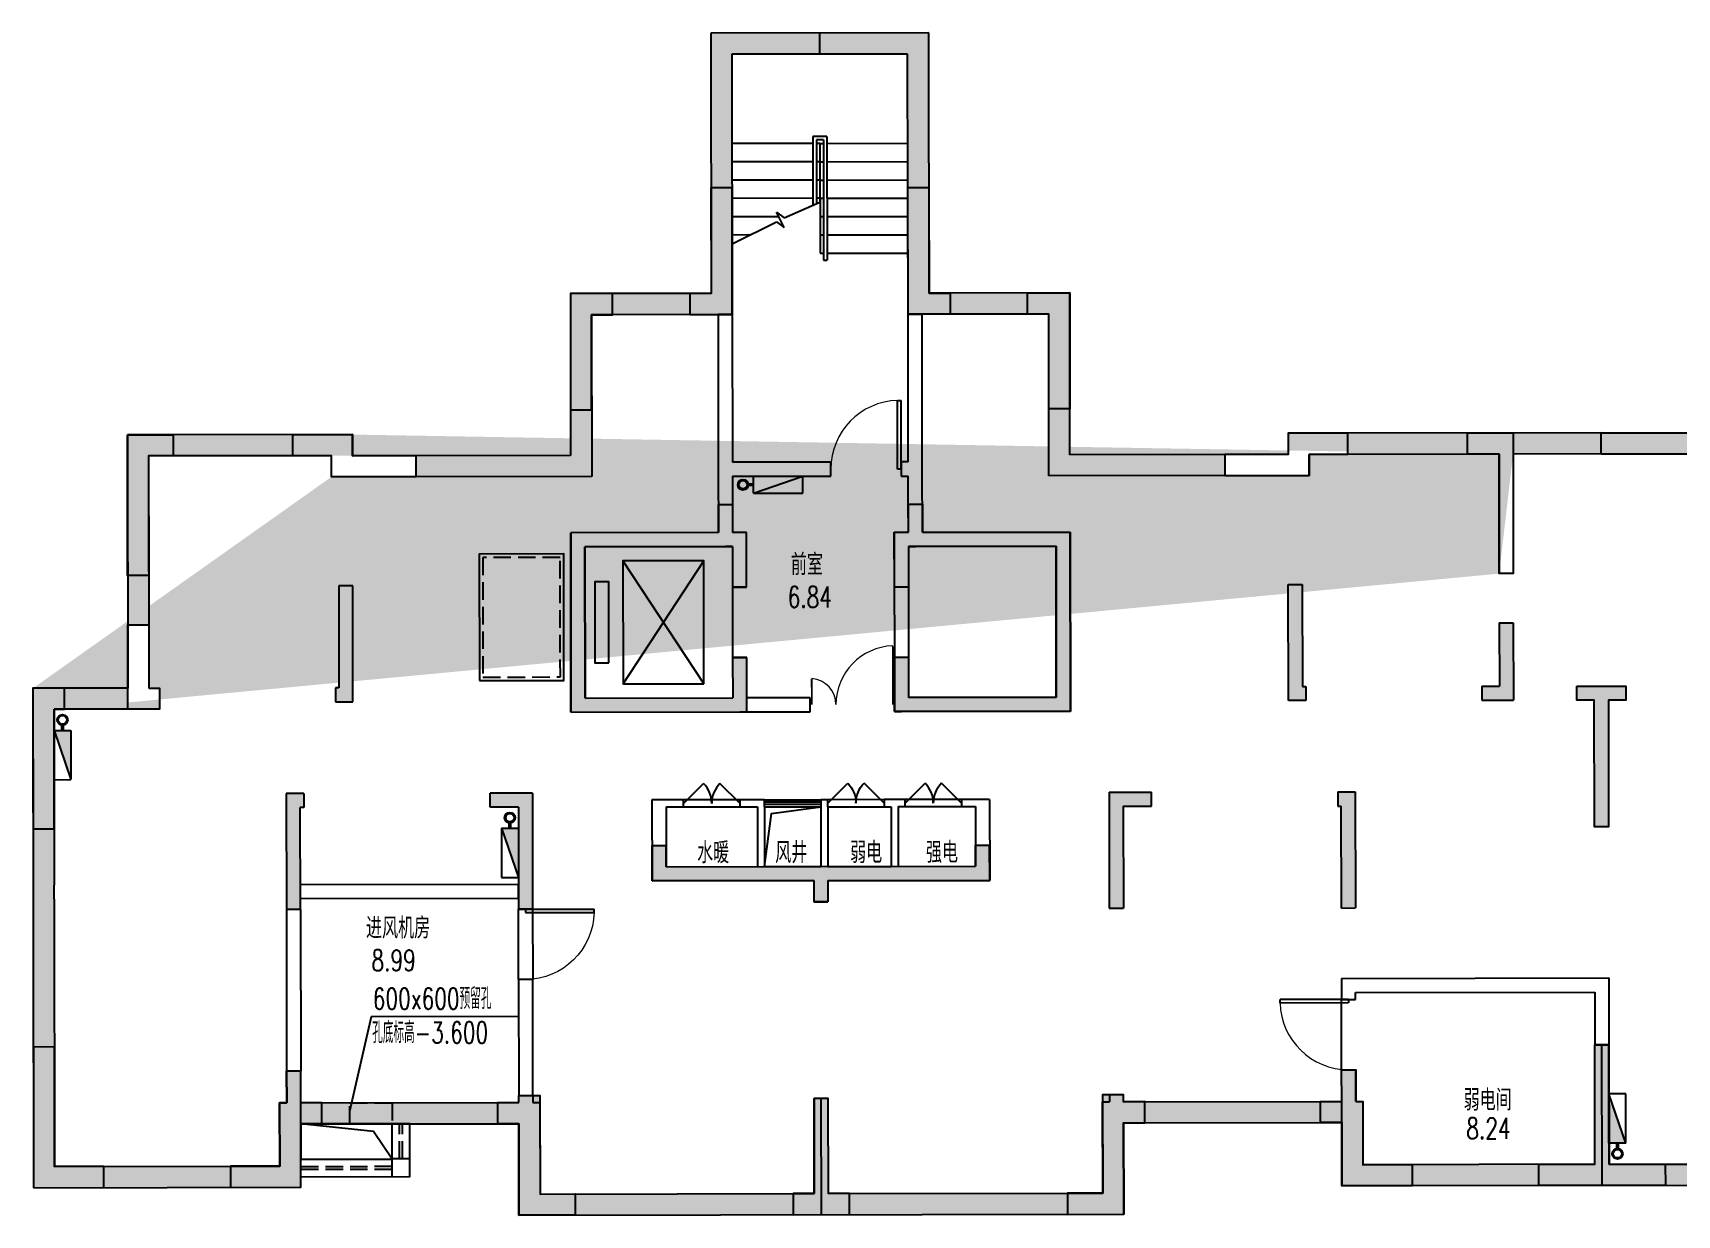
# Model space of a CAD drawing. Extents: x 791398 to 2325386, y -987887 to -518217.
# Drawn here: x 1466601 to 1489978, y -883767 to -866959 of the extents above; entities that cross this region are included whole.
import ezdxf

# ---------------------------------------------------------------- set-up
doc = ezdxf.new("R2010")
doc.units = 0
doc.header["$LTSCALE"] = 1000
doc.header["$MEASUREMENT"] = 0
doc.linetypes.add('BORDER', pattern=[1.75, 0.5, -0.25, 0.5, -0.25, 0, -0.25])
doc.linetypes.add('DASH', pattern=[0.35, 0.25, -0.1])
for name, color, linetype in [('JPS-X', 1, 'BORDER'), ('JPS-XHS', 7, 'Continuous'), ('LVTRY', 6, 'Continuous'), ('PUB_DIM', 3, 'Continuous'), ('solid', 253, 'Continuous'), ('SPACE', 7, 'Continuous'), ('STAIR', 9, 'Continuous'), ('TEXT', 7, 'Continuous'), ('WALL', 8, 'Continuous'), ('wall-jg', 1, 'Continuous'), ('WINDOW', 8, 'Continuous')]:
    doc.layers.add(name, color=color, linetype=linetype)
doc.styles.add('_TCH_SPACE', font='SIMPLEX', dxfattribs={"bigfont": 'GBCBIG'})
doc.styles.add('TEXT', font='tjromans.shx', dxfattribs={"width": 0.8, "height": 400, "bigfont": 'tjhztxt.shx'})

# ---------------------------------------------------------------- blocks, each defined once
blk = doc.blocks.new('DXHS')
at = {"layer": 'JPS-XHS'}
blk.add_hatch(color=256, dxfattribs=at).paths.add_polyline_path([(-350, 240), (-350, 0), (350, 0)])
at = {"layer": 'JPS-XHS', "linetype": 'Continuous'}
for p, q in [((-350, 240), (-350, 0)), ((-350, 240), (350, 240)), ((350, 240), (350, 0)), ((-350, 0), (350, 0))]:
    blk.add_line(p, q, dxfattribs=at)
at = {"layer": 'JPS-XHS'}
blk.add_line((-350, 240), (350, 0), dxfattribs=at)
blk = doc.blocks.new('FF')
at = {"linetype": 'Continuous'}
for radius in [75, 60]:
    blk.add_circle((0, 0), radius, dxfattribs=at)
blk = doc.blocks.new('$DorLib2D$00000001')
for p, q in [((0.45, 0.975), (0.5, 0.975)), ((0.45, 0), (0.45, 0.975)), ((0.5, 0), (0.5, 0.975)), ((0.5, 0), (0.45, 0))]:
    blk.add_line(p, q)
at = {"lineweight": 13}
blk.add_arc((0.475, 0), 0.975, 91.4693, 180, dxfattribs=at)
blk = doc.blocks.new('$DorLib2D$00000025')
at = {"const_width": 0.02}
for points in [[(0.481, -0.001), (0.481, 0.691)], [(-0.481, 0.001), (-0.481, 0.308)]]:
    blk.add_lwpolyline(points, dxfattribs=at)
at = {"lineweight": 13}
for centre, radius, start, end in [((0.505, -0.002), 0.699, 91.9397, 179.7238), ((-0.501, 0.003), 0.307, 359.7899, 85.7508)]:
    blk.add_arc(centre, radius, start, end, dxfattribs=at)
blk = doc.blocks.new('$DorLib2D$00000116')
at = {"color": 0}
for p, q in [((-0.5, 0), (-0.146, 0.354)), ((0.5, 0), (0.146, 0.354))]:
    blk.add_line(p, q, dxfattribs=at)
for centre, start, end in [((-0.5, 0), 0, 45), ((0.5, 0), 135, 180)]:
    blk.add_arc(centre, 0.5, start, end, dxfattribs=at)
blk = doc.blocks.new('$WINLIB2D$00000001')
for p, q in [((-0.5, 0.5), (0.5, 0.5)), ((-0.5, 0.5), (-0.5, -0.5)), ((0.5, -0.5), (0.5, 0.5)), ((0.5, 0.167), (-0.5, 0.167)), ((0.5, -0.167), (-0.5, -0.167)), ((-0.5, -0.5), (0.5, -0.5))]:
    blk.add_line(p, q)

msp = doc.modelspace()

# ---------------------------------------------------------------- hatches: boundary and pattern name
at = {"layer": 'solid'}
h = msp.add_hatch(color=256, dxfattribs=at)
h.paths.add_polyline_path([(1476238, -866963), (1476241, -869163), (1476541, -869163), (1476538, -867263), (1477788, -867261), (1477788, -866961)])
h.paths.add_polyline_path([(1479338, -866959), (1477788, -866961), (1477788, -867261), (1479038, -867259), (1479041, -869159), (1479341, -869159)])
h = msp.add_hatch(color=256, dxfattribs=at)
h.paths.add_polyline_path([(1467946, -872675), (1468596, -872674), (1468596, -872974), (1468246, -872974), (1468248, -874674), (1467948, -874675)])
h.paths.add_polyline_path([(1468251, -876274), (1468401, -876274), (1468401, -876574), (1467951, -876575), (1467949, -875375), (1468249, -875374)], flags=17)
h.paths.add_polyline_path([(1472046, -872969), (1472046, -873269), (1470846, -873271), (1470846, -872971), (1470296, -872972), (1470296, -872672), (1471146, -872670), (1471146, -872970)])
h.paths.add_polyline_path([(1479643, -870958), (1479043, -870959), (1479041, -869359), (1479041, -869359), (1479041, -869159), (1479341, -869159), (1479343, -870659), (1479643, -870658)])
h.paths.add_polyline_path([(1480743, -870657), (1481343, -870656), (1481345, -872306), (1481045, -872306), (1481043, -870956), (1480743, -870957)])
h.paths.add_polyline_path([(1475943, -870964), (1476543, -870963), (1476541, -869363), (1476541, -869363), (1476541, -869163), (1476241, -869163), (1476243, -870663), (1475943, -870664)])
h.paths.add_polyline_path([(1474843, -870665), (1474243, -870666), (1474245, -872316), (1474545, -872316), (1474543, -870966), (1474843, -870965)])
h.paths.add_polyline_path([(1483546, -872953), (1483546, -873253), (1484746, -873251), (1484746, -872951), (1485296, -872950), (1485296, -872650), (1484446, -872652), (1484446, -872952)])
h.paths.add_polyline_path([(1487646, -872647), (1487648, -874647), (1487448, -874647), (1487446, -872947), (1486996, -872948), (1486996, -872648)])
edge = h.paths.add_edge_path()
edge.add_line((1470846, -873271), (1470846, -872971))
edge.add_line((1471146, -872970), (1471146, -872670))
edge.add_line((1487446, -872947), (1487448, -874647))
edge.add_line((1487646, -872947), (1487648, -874647))
edge.add_line((1487648, -874647), (1487448, -874647))
edge.add_line((1466901, -876577), (1466904, -878276))
edge.add_line((1466904, -878276), (1466604, -878277))
edge.add_line((1466604, -878277), (1466601, -876277))
h = msp.add_hatch(color=256, dxfattribs=at)
h.paths.add_polyline_path([(1468596, -872674), (1468596, -872974), (1470296, -872972), (1470296, -872672)])
h.paths.add_polyline_path([(1474546, -873266), (1474545, -872316), (1474245, -872316), (1474246, -872966), (1472046, -872969), (1472046, -873269)])
h.paths.add_polyline_path([(1475943, -870964), (1475943, -870664), (1474843, -870665), (1474843, -870965)])
h = msp.add_hatch(color=256, dxfattribs=at)
h.paths.add_polyline_path([(1479643, -870658), (1479643, -870958), (1480743, -870957), (1480743, -870657)])
h.paths.add_polyline_path([(1483546, -873253), (1483546, -872953), (1481346, -872956), (1481345, -872306), (1481045, -872306), (1481046, -873256)])
h.paths.add_polyline_path([(1485296, -872650), (1485296, -872950), (1486996, -872948), (1486996, -872648)])
h.paths.add_polyline_path([(1487646, -872647), (1487646, -872947), (1488896, -872945), (1488896, -872645)])
h = msp.add_hatch(color=256, dxfattribs=at)
h.paths.add_polyline_path([(1490146, -872944), (1490146, -872644), (1488896, -872645), (1488896, -872945)])
h.paths.add_polyline_path([(1492496, -872940), (1492496, -872640), (1490796, -872643), (1490796, -872943)])
h.paths.add_polyline_path([(1496746, -873234), (1496745, -872284), (1496445, -872285), (1496446, -872935), (1494246, -872938), (1494246, -873238)])
h.paths.add_polyline_path([(1497043, -870634), (1497043, -870934), (1498143, -870932), (1498143, -870632)])
h = msp.add_hatch(color=256, dxfattribs=at)
h.paths.add_polyline_path([(1474248, -874066), (1474251, -876616), (1476751, -876612), (1476750, -875837), (1476550, -875838), (1476551, -876413), (1474451, -876416), (1474448, -874266), (1476548, -874263), (1476549, -874838), (1476749, -874837), (1476748, -874062), (1476548, -874063), (1476547, -873663), (1476347, -873663), (1476348, -874063)])
h.paths.add_polyline_path([(1479047, -873659), (1479048, -874059), (1478848, -874059), (1478849, -874834), (1479049, -874834), (1479048, -874259), (1481148, -874256), (1481151, -876406), (1479051, -876409), (1479050, -875834), (1478850, -875834), (1478851, -876609), (1481351, -876606), (1481348, -874056), (1479248, -874059), (1479247, -873659)])
h = msp.add_hatch(color=256, dxfattribs=at)
h.paths.add_polyline_path([(1466608, -881377), (1466908, -881376), (1466905, -879276), (1466905, -879076), (1466904, -878276), (1466604, -878277)])
h.paths.add_polyline_path([(1467051, -876276), (1467051, -876576), (1467951, -876575), (1467951, -876275)])
h.paths.add_polyline_path([(1467949, -875375), (1468249, -875374), (1468248, -874674), (1467948, -874675)])
for points in [[(1470951, -876271), (1470901, -876271), (1470901, -876471), (1471151, -876470), (1471149, -874820), (1470949, -874821)], [(1484451, -876452), (1484701, -876451), (1484701, -876251), (1484651, -876251), (1484649, -874801), (1484449, -874802)], [(1466901, -876576), (1467051, -876576), (1467051, -876276), (1466601, -876277), (1466604, -878277), (1466904, -878276)], [(1470403, -877971), (1470453, -877971), (1470453, -877771), (1470203, -877772), (1470205, -879422), (1470405, -879421)], [(1473503, -877967), (1473505, -879417), (1473705, -879417), (1473703, -877767), (1473103, -877768), (1473103, -877968)], [(1481905, -879405), (1482105, -879405), (1482103, -877955), (1482503, -877954), (1482503, -877754), (1481903, -877755)], [(1485403, -877750), (1485153, -877751), (1485153, -877951), (1485203, -877951), (1485205, -879401), (1485405, -879400)], [(1475604, -878814), (1475604, -878514), (1475404, -878514), (1475405, -879014), (1477705, -879011), (1477705, -879311), (1477905, -879311), (1477905, -879011), (1480205, -879008), (1480204, -878508), (1480004, -878508), (1480004, -878808)], [(1489008, -881345), (1489010, -883045), (1489810, -883044), (1489811, -883344), (1488011, -883347), (1488010, -883047), (1488810, -883045), (1488808, -881345)], [(1485409, -882150), (1485509, -882150), (1485510, -883050), (1486210, -883049), (1486211, -883349), (1485211, -883351), (1485209, -882451), (1484909, -882451), (1484909, -882151), (1485209, -882151), (1485208, -881701), (1485408, -881700)], [(1473509, -882167), (1473509, -882067), (1473809, -882067), (1473811, -883467), (1474311, -883466), (1474311, -883766), (1473511, -883767), (1473509, -882467), (1473209, -882467), (1473209, -882167)], [(1478211, -883460), (1477911, -883461), (1477909, -882111), (1477709, -882111), (1477711, -883461), (1477411, -883462), (1477411, -883762), (1478211, -883760)], [(1482109, -882055), (1481809, -882055), (1481811, -883455), (1481311, -883456), (1481311, -883756), (1482111, -883755), (1482109, -882455), (1482409, -882454), (1482409, -882154), (1482109, -882155)]]:
    msp.add_hatch(color=256, dxfattribs=at).paths.add_polyline_path(points)
h = msp.add_hatch(color=256, dxfattribs=at)
h.paths.add_polyline_path([(1487449, -875347), (1487451, -876247), (1487201, -876248), (1487201, -876448), (1487651, -876447), (1487649, -875347)])
h.paths.add_polyline_path([(1488551, -876246), (1488551, -876446), (1488801, -876446), (1488803, -878245), (1489003, -878245), (1489001, -876446), (1489251, -876445), (1489251, -876245)])
h.paths.add_polyline_path([(1490149, -875344), (1490151, -876444), (1490601, -876443), (1490601, -876243), (1490351, -876243), (1490349, -875343)])
h = msp.add_hatch(color=256, dxfattribs=at)
h.paths.add_polyline_path([(1470209, -882172), (1470109, -882172), (1470110, -883072), (1469410, -883073), (1469411, -883373), (1470411, -883371), (1470409, -882471), (1470709, -882471), (1470709, -882171), (1470409, -882171), (1470408, -881721), (1470208, -881722)])
h.paths.add_polyline_path([(1466611, -883377), (1467611, -883375), (1467610, -883075), (1466910, -883076), (1466908, -881376), (1466608, -881377)])
h = msp.add_hatch(color=256, dxfattribs=at)
h.paths.add_polyline_path([(1477411, -883762), (1477411, -883462), (1474311, -883466), (1474311, -883766)])
h.paths.add_polyline_path([(1473209, -882467), (1473209, -882167), (1470709, -882171), (1470709, -882471)])
h.paths.add_polyline_path([(1469411, -883373), (1469410, -883073), (1467610, -883075), (1467611, -883375)])
h = msp.add_hatch(color=256, dxfattribs=at)
h.paths.add_polyline_path([(1486210, -883049), (1486211, -883349), (1488011, -883347), (1488010, -883047)])
h.paths.add_polyline_path([(1482409, -882154), (1482409, -882454), (1484909, -882451), (1484909, -882151)])
h.paths.add_polyline_path([(1481311, -883756), (1481311, -883456), (1478211, -883460), (1478211, -883760)])
h = msp.add_hatch(color=256, dxfattribs=at)
h.paths.add_polyline_path([(1496511, -883435), (1496511, -883735), (1499611, -883730), (1499611, -883430)])
h.paths.add_polyline_path([(1492909, -882140), (1492909, -882440), (1495409, -882436), (1495409, -882136)])
h.paths.add_polyline_path([(1491611, -883342), (1491610, -883042), (1489810, -883044), (1489811, -883344)])

# ---------------------------------------------------------------- linework, layer by layer
at = {"layer": 'JPS-X', "const_width": 50}
for points in [[(1476772, -873382), (1476847, -873382)], [(1467021, -876801), (1467022, -876876)], [(1473383, -878192), (1473383, -878267)], [(1489130, -882820), (1489130, -882745)]]:
    msp.add_lwpolyline(points, dxfattribs=at)
at = {"layer": 'LVTRY'}
msp.add_lwpolyline([(1477004, -878812), (1477101, -878056), (1477803, -877961)], dxfattribs=at)
at = {"layer": 'PUB_DIM'}
msp.add_lwpolyline([(1471109, -882287), (1471413, -880941), (1473519, -880939)], dxfattribs=at)
at = {"layer": 'solid'}
for p, q in [((1477788, -867261), (1477788, -866961)), ((1488896, -872945), (1488896, -872645)), ((1488896, -872945), (1488896, -872645)), ((1488911, -883345), (1488908, -881345)), ((1488911, -883345), (1488908, -881345)), ((1470409, -882471), (1470409, -882171)), ((1477811, -883761), (1477809, -882111)), ((1485209, -882451), (1485209, -882151))]:
    msp.add_line(p, q, dxfattribs=at)
at = {"layer": 'STAIR'}
for p, q in [((1477890, -868431), (1477690, -868431)), ((1477690, -868431), (1477691, -869409)), ((1477890, -868431), (1477892, -870191)), ((1477690, -868531), (1476540, -868533)), ((1477840, -868481), (1477740, -868481)), ((1477740, -868481), (1477741, -869387)), ((1477790, -868531), (1477740, -868531)), ((1477790, -868531), (1477792, -870091)), ((1477790, -868531), (1477840, -868531)), ((1477790, -868531), (1477791, -869364)), ((1477840, -868481), (1477842, -870191)), ((1477890, -868531), (1479040, -868529)), ((1477690, -868791), (1476540, -868793)), ((1477790, -868791), (1477740, -868791)), ((1477790, -868791), (1477840, -868791)), ((1477890, -868791), (1479040, -868789)), ((1477691, -869051), (1476541, -869053)), ((1477791, -869051), (1477741, -869051)), ((1477791, -869051), (1477841, -869051)), ((1477891, -869051), (1479041, -869049)), ((1477691, -869311), (1476541, -869313)), ((1477281, -869590), (1477791, -869364)), ((1477791, -869311), (1477741, -869311)), ((1477791, -869311), (1477841, -869311)), ((1477891, -869311), (1479041, -869309)), ((1477205, -869572), (1476541, -869573)), ((1477280, -869724), (1477174, -869509)), ((1477174, -869509), (1477281, -869590)), ((1477791, -869571), (1477841, -869571)), ((1477891, -869571), (1479041, -869569)), ((1476542, -869959), (1477173, -869643)), ((1476795, -869832), (1476542, -869833)), ((1477173, -869643), (1477280, -869724)), ((1477792, -869831), (1477842, -869831)), ((1477892, -869831), (1479042, -869829)), ((1477792, -870091), (1477842, -870091)), ((1477892, -870091), (1479042, -870089)), ((1477842, -870191), (1477892, -870191)), ((1474988, -874465), (1476141, -876213)), ((1474991, -876215), (1476138, -874463)), ((1476549, -874838), (1476550, -875838)), ((1476653, -877863), (1475853, -877864)), ((1475853, -877964), (1476653, -877963)), ((1478703, -877860), (1477903, -877861)), ((1477903, -877961), (1478703, -877960)), ((1479803, -877858), (1479003, -877859)), ((1479003, -877959), (1479803, -877958)), ((1473507, -880417), (1473505, -879417)), ((1473705, -879417), (1473707, -880417)), ((1485208, -881701), (1485207, -880701))]:
    msp.add_line(p, q, dxfattribs=at)
for points in [[(1472951, -876168), (1474151, -876166), (1474148, -874366), (1472948, -874368)], [(1476141, -876213), (1476138, -874463), (1474988, -874465), (1474991, -876215)], [(1474791, -875915), (1474789, -874765), (1474589, -874765), (1474591, -875915)]]:
    msp.add_lwpolyline(points, close=True, dxfattribs=at)
at = {"layer": 'STAIR', "linetype": 'DASH'}
for points in [[(1473000, -876118), (1474100, -876116), (1474098, -874416), (1472998, -874418)], [(1471109, -882170), (1471709, -882170), (1471709, -882470), (1471109, -882470)]]:
    msp.add_lwpolyline(points, close=True, dxfattribs=at)
at = {"layer": 'STAIR'}
msp.add_lwpolyline([(1471710, -882970), (1471445, -882580), (1470409, -882471)], dxfattribs=at)
at = {"layer": 'WALL'}
for p, q in [((1476343, -870963), (1476346, -873163)), ((1476543, -870963), (1476343, -870963)), ((1476543, -870963), (1476546, -873063)), ((1479046, -873059), (1479043, -870959)), ((1479043, -870959), (1479243, -870959)), ((1479246, -873159), (1479243, -870959)), ((1477946, -873061), (1476546, -873063)), ((1477946, -873261), (1477946, -873061)), ((1479046, -873059), (1478946, -873059)), ((1478946, -873059), (1478946, -873259)), ((1476346, -873163), (1476348, -874063)), ((1476546, -873263), (1477946, -873261)), ((1476546, -873263), (1476548, -874063)), ((1478946, -873259), (1479046, -873259)), ((1479048, -874059), (1479046, -873259)), ((1479248, -874059), (1479246, -873159)), ((1476348, -874063), (1474248, -874066)), ((1474248, -874066), (1474251, -876616)), ((1476748, -874062), (1476548, -874063)), ((1476749, -874837), (1476748, -874062)), ((1478848, -874059), (1478851, -876409)), ((1478848, -874059), (1479048, -874059)), ((1479248, -874059), (1481348, -874056)), ((1481348, -874056), (1481351, -876606)), ((1476448, -874263), (1474448, -874266)), ((1474448, -874266), (1474451, -876416)), ((1476548, -874263), (1476448, -874263)), ((1476548, -874263), (1476549, -874838)), ((1479048, -874259), (1479051, -876409)), ((1479048, -874259), (1479148, -874259)), ((1479148, -874259), (1481148, -874256)), ((1481148, -874256), (1481151, -876406)), ((1476549, -874838), (1476749, -874837)), ((1476750, -875837), (1476550, -875838)), ((1476550, -875838), (1476551, -876413)), ((1476751, -876412), (1476750, -875837)), ((1474451, -876416), (1476551, -876413)), ((1477651, -876411), (1476751, -876412)), ((1477651, -876611), (1477651, -876411)), ((1478851, -876409), (1478851, -876609)), ((1481151, -876406), (1479051, -876409)), ((1474251, -876616), (1476659, -876613)), ((1476651, -876613), (1477651, -876611)), ((1478851, -876609), (1478951, -876609)), ((1481351, -876606), (1478943, -876609)), ((1475403, -877864), (1475405, -879014)), ((1475853, -877864), (1475403, -877864)), ((1475603, -877964), (1475604, -878814)), ((1475603, -877964), (1475853, -877964)), ((1475853, -877964), (1475853, -877864)), ((1477003, -877862), (1476653, -877863)), ((1476653, -877863), (1476653, -877963)), ((1476653, -877963), (1476903, -877962)), ((1476903, -877962), (1476904, -878812)), ((1477003, -877962), (1477003, -877862)), ((1477003, -877962), (1477004, -878812)), ((1477903, -877861), (1477803, -877861)), ((1477803, -877861), (1477803, -877961)), ((1477803, -877961), (1477804, -878811)), ((1477903, -877961), (1477903, -877861)), ((1477903, -877961), (1477904, -878811)), ((1478903, -877859), (1478703, -877860)), ((1478703, -877860), (1478703, -877960)), ((1478703, -877960), (1478803, -877960)), ((1478803, -877960), (1478804, -878810)), ((1479003, -877859), (1478903, -877859)), ((1478903, -877959), (1478904, -878809)), ((1478903, -877959), (1479003, -877959)), ((1479003, -877959), (1479003, -877859)), ((1480203, -877858), (1479803, -877858)), ((1479803, -877858), (1479803, -877958)), ((1479803, -877958), (1480003, -877958)), ((1480003, -877958), (1480004, -878808)), ((1480203, -877858), (1480205, -879008)), ((1475604, -878814), (1476904, -878812)), ((1477004, -878812), (1477804, -878811)), ((1477804, -878811), (1477804, -878811)), ((1477904, -878811), (1478804, -878810)), ((1478904, -878809), (1480004, -878808)), ((1473505, -879067), (1470405, -879071)), ((1470405, -879271), (1470405, -879071)), ((1473505, -879267), (1473505, -879067)), ((1475405, -879014), (1477005, -879012)), ((1477005, -879012), (1477705, -879011)), ((1477705, -879011), (1477705, -879311)), ((1477905, -879011), (1478905, -879009)), ((1477905, -879011), (1477905, -879311)), ((1477905, -879011), (1477905, -879011)), ((1478905, -879009), (1480205, -879008)), ((1470405, -879421), (1470205, -879422)), ((1470205, -879422), (1470208, -881722)), ((1473505, -879267), (1470405, -879271)), ((1470405, -879421), (1470408, -881721)), ((1473505, -879417), (1473705, -879417)), ((1477905, -879311), (1477705, -879311)), ((1473707, -880417), (1473507, -880417)), ((1473507, -880417), (1473509, -882067)), ((1473709, -882067), (1473707, -880417)), ((1485207, -880401), (1489007, -880395)), ((1485207, -880401), (1485207, -880701)), ((1485407, -880600), (1488807, -880595)), ((1485407, -880700), (1485407, -880600)), ((1488807, -880595), (1488808, -881345)), ((1489007, -880395), (1489008, -881345)), ((1485207, -880701), (1485407, -880700)), ((1489008, -881345), (1488808, -881345)), ((1470408, -881721), (1470208, -881722)), ((1485208, -881701), (1485408, -881700)), ((1473509, -882067), (1473709, -882067))]:
    msp.add_line(p, q, dxfattribs=at)
msp.add_lwpolyline([(1471709, -882470), (1470409, -882471), (1470410, -882971), (1471710, -882970)], close=True, dxfattribs=at)
msp.add_lwpolyline([(1470410, -883221), (1471960, -883219), (1471959, -882469)], dxfattribs=at)
at = {"layer": 'wall-jg'}
for p, q in [((1479338, -866959), (1476238, -866963)), ((1476238, -866963), (1476243, -870663)), ((1479343, -870659), (1479338, -866959)), ((1479038, -867259), (1476538, -867263)), ((1476538, -867263), (1476543, -870963)), ((1479043, -870959), (1479038, -867259)), ((1476243, -870663), (1474243, -870666)), ((1474243, -870666), (1474246, -872966)), ((1481343, -870656), (1479343, -870659)), ((1481346, -872956), (1481343, -870656)), ((1476543, -870963), (1474543, -870966)), ((1474543, -870966), (1474546, -873266)), ((1481043, -870956), (1479043, -870959)), ((1481046, -873256), (1481043, -870956)), ((1471146, -872670), (1467946, -872675)), ((1467946, -872675), (1467951, -876275)), ((1471146, -872970), (1471146, -872670)), ((1471146, -872970), (1471146, -872670)), ((1488896, -872645), (1484446, -872652)), ((1484446, -872652), (1484446, -872952)), ((1488896, -872645), (1493346, -872639)), ((1470846, -872971), (1468246, -872974)), ((1468246, -872974), (1468251, -876274)), ((1470846, -873271), (1470846, -872971)), ((1470846, -873271), (1470846, -872971)), ((1474246, -872966), (1471146, -872970)), ((1484446, -872952), (1481346, -872956)), ((1487446, -872947), (1484746, -872951)), ((1484746, -872951), (1484746, -873251)), ((1487446, -872947), (1487448, -874647)), ((1487446, -872947), (1487448, -874647)), ((1488896, -872945), (1487646, -872947)), ((1487646, -872947), (1487648, -874647)), ((1487646, -872947), (1487648, -874647)), ((1488896, -872945), (1490146, -872944)), ((1474546, -873266), (1470846, -873271)), ((1484746, -873251), (1481046, -873256)), ((1476348, -874063), (1476347, -873663)), ((1476347, -873663), (1476547, -873663)), ((1476547, -873663), (1476548, -874063)), ((1479048, -874059), (1479047, -873659)), ((1479047, -873659), (1479247, -873659)), ((1479247, -873659), (1479248, -874059)), ((1476348, -874063), (1474248, -874066)), ((1474251, -876616), (1474248, -874066)), ((1476748, -874062), (1476548, -874063)), ((1476749, -874837), (1476748, -874062)), ((1478849, -874834), (1478848, -874059)), ((1478848, -874059), (1479048, -874059)), ((1479248, -874059), (1481348, -874056)), ((1481351, -876606), (1481348, -874056)), ((1474448, -874266), (1476548, -874263)), ((1474451, -876416), (1474448, -874266)), ((1476548, -874263), (1476549, -874838)), ((1481148, -874256), (1479048, -874259)), ((1479048, -874259), (1479049, -874834)), ((1481151, -876406), (1481148, -874256)), ((1487648, -874647), (1487448, -874647)), ((1471149, -874820), (1470949, -874821)), ((1470949, -874821), (1470951, -876271)), ((1471151, -876470), (1471149, -874820)), ((1476749, -874837), (1476549, -874838)), ((1478849, -874834), (1479049, -874834)), ((1484449, -874802), (1484649, -874801)), ((1484451, -876452), (1484449, -874802)), ((1484649, -874801), (1484651, -876251)), ((1487449, -875347), (1487451, -876247)), ((1487449, -875347), (1487649, -875347)), ((1487649, -875347), (1487651, -876447)), ((1476750, -875837), (1476550, -875838)), ((1476550, -875838), (1476551, -876413)), ((1476751, -876612), (1476750, -875837)), ((1478851, -876609), (1478850, -875834)), ((1478850, -875834), (1479050, -875834)), ((1479050, -875834), (1479051, -876409)), ((1467951, -876275), (1466601, -876277)), ((1466601, -876277), (1466611, -883377)), ((1470901, -876271), (1470901, -876471)), ((1470951, -876271), (1470901, -876271)), ((1474451, -876416), (1476551, -876413)), ((1481151, -876406), (1479051, -876409)), ((1484651, -876251), (1484701, -876251)), ((1484701, -876251), (1484701, -876451)), ((1487201, -876248), (1487451, -876247)), ((1487201, -876248), (1487201, -876448)), ((1468251, -876574), (1466901, -876576)), ((1466901, -876576), (1466905, -879076)), ((1470901, -876471), (1471151, -876470)), ((1474251, -876616), (1476751, -876612)), ((1481351, -876606), (1478851, -876609)), ((1484701, -876451), (1484451, -876452)), ((1487201, -876448), (1487651, -876447)), ((1470453, -877771), (1470203, -877772)), ((1470203, -877772), (1470205, -879422)), ((1470453, -877771), (1470453, -877971)), ((1473703, -877767), (1473103, -877768)), ((1473103, -877968), (1473103, -877768)), ((1473703, -877767), (1473705, -879417)), ((1481903, -877755), (1482503, -877754)), ((1481903, -877755), (1481905, -879405)), ((1482503, -877954), (1482503, -877754)), ((1485153, -877751), (1485403, -877750)), ((1485153, -877751), (1485153, -877951)), ((1485403, -877750), (1485405, -879400)), ((1470405, -879421), (1470403, -877971)), ((1470453, -877971), (1470403, -877971)), ((1473503, -877967), (1473103, -877968)), ((1473503, -877967), (1473505, -879417)), ((1482103, -877955), (1482503, -877954)), ((1482103, -877955), (1482105, -879405)), ((1485153, -877951), (1485203, -877951)), ((1485205, -879401), (1485203, -877951)), ((1475404, -878514), (1475604, -878514)), ((1475405, -879014), (1475404, -878514)), ((1475604, -878814), (1475604, -878514)), ((1480004, -878508), (1480204, -878508)), ((1480004, -878808), (1480004, -878508)), ((1480205, -879008), (1480204, -878508)), ((1475604, -878814), (1480004, -878808)), ((1466905, -879076), (1466905, -879076)), ((1466905, -879276), (1466905, -879076)), ((1477705, -879011), (1475405, -879014)), ((1477705, -879011), (1477705, -879311)), ((1477905, -879011), (1480205, -879008)), ((1477905, -879011), (1477905, -879311)), ((1466905, -879276), (1466905, -879276)), ((1466905, -879276), (1466910, -883076)), ((1470405, -879421), (1470205, -879422)), ((1473705, -879417), (1473505, -879417)), ((1477705, -879311), (1477905, -879311)), ((1481905, -879405), (1482105, -879405)), ((1485205, -879401), (1485405, -879400)), ((1488808, -881345), (1488908, -881345)), ((1488810, -883045), (1488808, -881345)), ((1489008, -881345), (1488908, -881345)), ((1489010, -883045), (1489008, -881345)), ((1470408, -881721), (1470208, -881722)), ((1470209, -882172), (1470208, -881722)), ((1470409, -882171), (1470408, -881721)), ((1485208, -881701), (1485408, -881700)), ((1485209, -882151), (1485208, -881701)), ((1485409, -882150), (1485408, -881700)), ((1470110, -883072), (1470109, -882172)), ((1470109, -882172), (1470209, -882172)), ((1470409, -882171), (1473509, -882167)), ((1473709, -882167), (1473809, -882167)), ((1473809, -882167), (1473811, -883467)), ((1477909, -882111), (1477709, -882111)), ((1477711, -883461), (1477709, -882111)), ((1477911, -883461), (1477909, -882111)), ((1481811, -883455), (1481809, -882155)), ((1481809, -882155), (1481909, -882155)), ((1482109, -882155), (1485209, -882151)), ((1485409, -882150), (1485509, -882150)), ((1485509, -882150), (1485510, -883050)), ((1470409, -882471), (1473509, -882467)), ((1470411, -883371), (1470409, -882471)), ((1473509, -882467), (1473511, -883767)), ((1482109, -882455), (1485209, -882451)), ((1482109, -882455), (1482111, -883755)), ((1485209, -882451), (1485211, -883351)), ((1466910, -883076), (1470110, -883072)), ((1488810, -883045), (1485510, -883050)), ((1489010, -883045), (1492310, -883041)), ((1466611, -883377), (1470411, -883371)), ((1488911, -883345), (1485211, -883351)), ((1488911, -883345), (1492611, -883340)), ((1473811, -883467), (1477711, -883461)), ((1477911, -883461), (1481811, -883455)), ((1473511, -883767), (1482111, -883755))]:
    msp.add_line(p, q, dxfattribs=at)
for points in [[(1475943, -870964), (1476543, -870963), (1476541, -869363), (1476541, -869363), (1476541, -869163), (1476241, -869163), (1476243, -870663), (1475943, -870664)], [(1479643, -870958), (1479043, -870959), (1479041, -869359), (1479041, -869359), (1479041, -869159), (1479341, -869159), (1479343, -870659), (1479643, -870658)], [(1467946, -872675), (1468596, -872674), (1468596, -872974), (1468246, -872974), (1468248, -874674), (1467948, -874675)], [(1472046, -872969), (1472046, -873269), (1470846, -873271), (1470846, -872971), (1470296, -872972), (1470296, -872672), (1471146, -872670), (1471146, -872970)], [(1483546, -872953), (1483546, -873253), (1484746, -873251), (1484746, -872951), (1485296, -872950), (1485296, -872650), (1484446, -872652), (1484446, -872952)], [(1468251, -876274), (1468401, -876274), (1468401, -876574), (1467951, -876575), (1467949, -875375), (1468249, -875374)]]:
    msp.add_lwpolyline(points, close=True, dxfattribs=at)
for points in [[(1474843, -870665), (1474243, -870666), (1474245, -872316), (1474545, -872316), (1474543, -870966), (1474843, -870965), (1474843, -870665)], [(1480743, -870657), (1481343, -870656), (1481345, -872306), (1481045, -872306), (1481043, -870956), (1480743, -870957), (1480743, -870657)], [(1487646, -872647), (1487648, -874647), (1487448, -874647), (1487446, -872947), (1486996, -872948), (1486996, -872648), (1487646, -872647)], [(1466901, -876576), (1467051, -876576), (1467051, -876276), (1466601, -876277), (1466604, -878277), (1466904, -878276), (1466901, -876576)], [(1468251, -876274), (1468401, -876274), (1468401, -876574), (1468251, -876574)], [(1488551, -876246), (1489251, -876245), (1489251, -876445), (1489001, -876446), (1489003, -878245), (1488803, -878245), (1488801, -876446), (1488551, -876446), (1488551, -876246)], [(1466611, -883377), (1467611, -883375), (1467610, -883075), (1466910, -883076), (1466908, -881376), (1466608, -881377), (1466611, -883377)], [(1489008, -881345), (1489010, -883045), (1489810, -883044), (1489811, -883344), (1488011, -883347), (1488010, -883047), (1488810, -883045), (1488808, -881345), (1489008, -881345)], [(1470209, -882172), (1470109, -882172), (1470110, -883072), (1469410, -883073), (1469411, -883373), (1470411, -883371), (1470409, -882471), (1470709, -882471), (1470709, -882171), (1470409, -882171), (1470408, -881721), (1470208, -881722), (1470209, -882172)], [(1485409, -882150), (1485509, -882150), (1485510, -883050), (1486210, -883049), (1486211, -883349), (1485211, -883351), (1485209, -882451), (1484909, -882451), (1484909, -882151), (1485209, -882151), (1485208, -881701), (1485408, -881700), (1485409, -882150)], [(1473509, -882167), (1473509, -882067), (1473809, -882067), (1473811, -883467), (1474311, -883466), (1474311, -883766), (1473511, -883767), (1473509, -882467), (1473209, -882467), (1473209, -882167), (1473509, -882167)], [(1473509, -882167), (1473509, -882067), (1473709, -882067), (1473709, -882167)], [(1478211, -883460), (1477911, -883461), (1477909, -882111), (1477709, -882111), (1477711, -883461), (1477411, -883462), (1477411, -883762), (1478211, -883760), (1478211, -883460)], [(1482109, -882055), (1481809, -882055), (1481811, -883455), (1481311, -883456), (1481311, -883756), (1482111, -883755), (1482109, -882455), (1482409, -882454), (1482409, -882154), (1482109, -882155), (1482109, -882055)], [(1482109, -882155), (1482109, -882055), (1481909, -882055), (1481909, -882155)]]:
    msp.add_lwpolyline(points, dxfattribs=at)
at = {"layer": 'WINDOW', "linetype": 'DASH'}
for p, q in [((1476749, -874837), (1476549, -874838)), ((1476550, -875838), (1476750, -875837)), ((1471959, -882469), (1471709, -882470)), ((1471814, -882968), (1471814, -882468)), ((1471856, -882968), (1471855, -882468)), ((1470410, -883221), (1470410, -882971)), ((1470410, -883075), (1471710, -883073)), ((1470410, -883116), (1471710, -883114)), ((1471960, -882968), (1471710, -882969)), ((1471710, -883220), (1471710, -882970))]:
    msp.add_line(p, q, dxfattribs=at)

# ---------------------------------------------------------------- block references
at = {"layer": 'JPS-X'}
for p, rotation in [((1476697, -873383), 0.08071370642591542), ((1467021, -876726), 270.0807137064389), ((1473383, -878117), 270.0807137064389), ((1489130, -882895), 90.08071370643891)]:
    msp.add_blockref('FF', p, dxfattribs=dict(at, rotation=rotation))
at = {"layer": 'JPS-XHS', "xscale": -1}
for p, rotation in [((1477196, -873262), 180.0807137064259), ((1467142, -877226), 90.08071370643886), ((1473504, -878617), 90.08071370643886), ((1489009, -882395), 270.0807137064389)]:
    msp.add_blockref('DXHS', p, dxfattribs=dict(at, rotation=rotation))
at = {"layer": 'WINDOW'}
for name, p, xscale, yscale, zscale, rotation in [('$DorLib2D$00000001', (1478446, -873160), -1000, -1000, -1000, 180.0807137064333), ('$DorLib2D$00000025', (1478251, -876510), -1200, -1200, -1200, 180.0807137064378), ('$DorLib2D$00000116', (1476253, -877913), 800, 800, 800, 0.08071370642832681), ('$DorLib2D$00000116', (1478303, -877910), -800, 800, -800, 0.08071370643279235), ('$DorLib2D$00000116', (1479403, -877909), 800, 800, 800, 0.08071370643951568), ('$WINLIB2D$00000001', (1477403, -877912), 800, -100, 800, 0.08071370643576312), ('$DorLib2D$00000001', (1473606, -879917), -1000, 1000, -1000, 270.0807137049164), ('$DorLib2D$00000001', (1485308, -881200), -1000, -1000, -1000, 270.0807137075963)]:
    msp.add_blockref(name, p, dxfattribs=dict(at, xscale=xscale, yscale=yscale, zscale=zscale, rotation=rotation))

# ---------------------------------------------------------------- texts
at = {"layer": 'SPACE', "style": '_TCH_SPACE'}
for s, height, width, p in [('6.84', 297.5, 0.705882, (1477331, -875127)), ('8.99', 297.5, 0.705882, (1471415, -880293)), ('600x600预留孔', 300, 0.7, (1471434, -880840)), ('孔底标高-3.600', 300, 0.7, (1471425, -881323)), ('8.24', 297.5, 0.705882, (1486980, -882683))]:
    msp.add_text(s, height=height, rotation=0.0807, dxfattribs=dict(at, width=width)).set_placement(p)
at = {"layer": 'TEXT', "style": 'TEXT', "width": 0.8}
for s, p in [('前室', (1477379, -874667)), ('水暖', (1476045, -878765)), ('风井', (1477155, -878763)), ('弱电', (1478220, -878762)), ('强电', (1479298, -878760)), ('进风机房', (1471337, -879836)), ('弱电间', (1486943, -882281))]:
    msp.add_text(s, height=300, rotation=0.0807, dxfattribs=at).set_placement(p)

doc.saveas('drawing.dxf')
